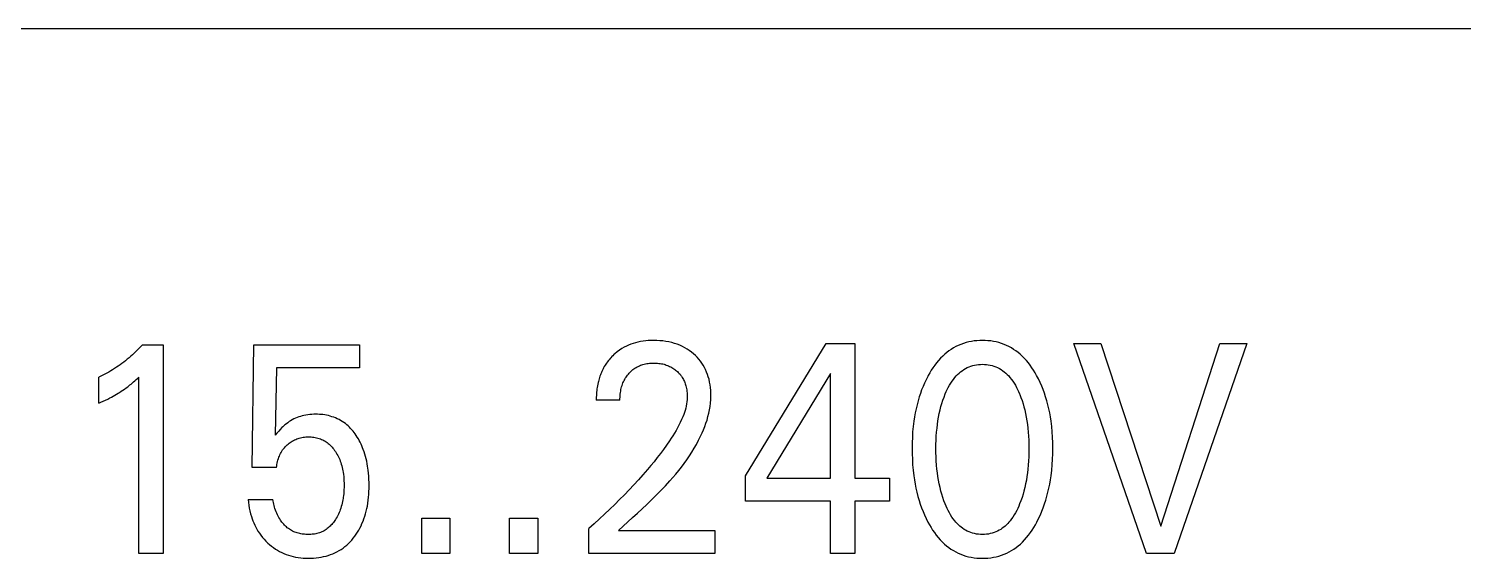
# Model space of a CAD drawing. Extents: x 0 to 420, y 0 to 297.
# Drawn here: x 154.97 to 170.01, y 237.12 to 242.67 of the extents above; entities that cross this region are included whole.
import ezdxf

# ---------------------------------------------------------------- set-up
doc = ezdxf.new("R2010")
doc.units = 0
doc.header["$LTSCALE"] = 23.1
doc.layers.add('10000_FRONT', color=7, linetype='CONTINUOUS')

msp = doc.modelspace()

# ---------------------------------------------------------------- linework, layer by layer
at = {"layer": '10000_FRONT', "color": 7, "linetype": 'CONTINUOUS'}
for p, q in [((207.298, 242.673), (137.798, 242.673)), ((156.076, 239.273), (156.058, 239.256)), ((156.094, 239.289), (156.076, 239.273)), ((156.111, 239.307), (156.094, 239.289)), ((156.128, 239.324), (156.111, 239.307)), ((156.145, 239.342), (156.128, 239.324)), ((156.162, 239.36), (156.145, 239.342)), ((156.162, 239.36), (156.379, 239.36)), ((156.379, 239.36), (156.379, 237.173)), ((157.312, 238.074), (157.328, 239.36)), ((157.328, 239.36), (158.437, 239.36)), ((158.437, 239.36), (158.437, 239.12)), ((161.115, 239.267), (161.103, 239.257)), ((161.138, 239.286), (161.115, 239.267)), ((161.162, 239.303), (161.138, 239.286)), ((161.187, 239.32), (161.162, 239.303)), ((161.212, 239.335), (161.187, 239.32)), ((161.235, 239.346), (161.212, 239.335)), ((161.258, 239.357), (161.235, 239.346)), ((161.282, 239.366), (161.258, 239.357)), ((161.306, 239.374), (161.282, 239.366)), ((161.33, 239.382), (161.306, 239.374)), ((161.355, 239.388), (161.33, 239.382)), ((161.382, 239.393), (161.355, 239.388)), ((161.409, 239.398), (161.382, 239.393)), ((161.437, 239.401), (161.409, 239.398)), ((161.464, 239.404), (161.437, 239.401)), ((161.492, 239.405), (161.464, 239.404)), ((161.52, 239.405), (161.492, 239.405)), ((161.552, 239.405), (161.52, 239.405)), ((161.585, 239.403), (161.552, 239.405)), ((161.617, 239.4), (161.585, 239.403)), ((161.649, 239.396), (161.617, 239.4)), ((161.681, 239.39), (161.649, 239.396)), ((161.71, 239.383), (161.681, 239.39)), ((161.738, 239.375), (161.71, 239.383)), ((161.766, 239.366), (161.738, 239.375)), ((161.794, 239.355), (161.766, 239.366)), ((161.821, 239.343), (161.794, 239.355)), ((161.846, 239.33), (161.821, 239.343)), ((161.87, 239.316), (161.846, 239.33)), ((161.894, 239.3), (161.87, 239.316)), ((161.917, 239.283), (161.894, 239.3)), ((161.939, 239.265), (161.917, 239.283)), ((161.958, 239.248), (161.939, 239.265)), ((162.483, 237.988), (163.327, 239.373)), ((163.327, 239.373), (163.629, 239.373)), ((163.629, 239.373), (163.629, 237.963)), ((164.594, 239.279), (164.572, 239.261)), ((164.616, 239.296), (164.594, 239.279)), ((164.64, 239.312), (164.616, 239.296)), ((164.664, 239.327), (164.64, 239.312)), ((164.689, 239.341), (164.664, 239.327)), ((164.714, 239.353), (164.689, 239.341)), ((164.74, 239.365), (164.714, 239.353)), ((164.767, 239.374), (164.74, 239.365)), ((164.795, 239.383), (164.767, 239.374)), ((164.823, 239.39), (164.795, 239.383)), ((164.851, 239.396), (164.823, 239.39)), ((164.88, 239.4), (164.851, 239.396)), ((164.909, 239.403), (164.88, 239.4)), ((164.938, 239.405), (164.909, 239.403)), ((164.967, 239.405), (164.938, 239.405)), ((164.996, 239.405), (164.967, 239.405)), ((165.025, 239.403), (164.996, 239.405)), ((165.054, 239.4), (165.025, 239.403)), ((165.082, 239.396), (165.054, 239.4)), ((165.111, 239.39), (165.082, 239.396)), ((165.139, 239.383), (165.111, 239.39)), ((165.167, 239.374), (165.139, 239.383)), ((165.194, 239.365), (165.167, 239.374)), ((165.22, 239.353), (165.194, 239.365)), ((165.245, 239.341), (165.22, 239.353)), ((165.27, 239.327), (165.245, 239.341)), ((165.294, 239.312), (165.27, 239.327)), ((165.318, 239.296), (165.294, 239.312)), ((165.34, 239.279), (165.318, 239.296)), ((165.362, 239.261), (165.34, 239.279)), ((166.685, 237.173), (165.926, 239.373)), ((165.926, 239.373), (166.209, 239.373)), ((166.209, 239.373), (166.836, 237.461)), ((166.836, 237.461), (167.455, 239.373)), ((167.738, 239.373), (166.978, 237.173)), ((167.455, 239.373), (167.738, 239.373)), ((155.889, 239.124), (155.869, 239.111)), ((155.908, 239.137), (155.889, 239.124)), ((155.928, 239.151), (155.908, 239.137)), ((155.947, 239.164), (155.928, 239.151)), ((155.966, 239.179), (155.947, 239.164)), ((155.985, 239.193), (155.966, 239.179)), ((156.003, 239.208), (155.985, 239.193)), ((156.022, 239.224), (156.003, 239.208)), ((156.04, 239.24), (156.022, 239.224)), ((156.058, 239.256), (156.04, 239.24)), ((157.568, 239.12), (157.554, 238.412)), ((158.437, 239.12), (157.568, 239.12)), ((160.996, 239.12), (160.99, 239.107)), ((161.003, 239.132), (160.996, 239.12)), ((161.011, 239.145), (161.003, 239.132)), ((161.019, 239.157), (161.011, 239.145)), ((161.027, 239.169), (161.019, 239.157)), ((161.035, 239.181), (161.027, 239.169)), ((161.044, 239.192), (161.035, 239.181)), ((161.053, 239.204), (161.044, 239.192)), ((161.063, 239.215), (161.053, 239.204)), ((161.072, 239.225), (161.063, 239.215)), ((161.082, 239.236), (161.072, 239.225)), ((161.093, 239.246), (161.082, 239.236)), ((161.103, 239.257), (161.093, 239.246)), ((161.314, 239.108), (161.324, 239.115)), ((161.324, 239.115), (161.336, 239.122)), ((161.336, 239.122), (161.347, 239.128)), ((161.347, 239.128), (161.359, 239.134)), ((161.359, 239.134), (161.371, 239.14)), ((161.371, 239.14), (161.383, 239.145)), ((161.383, 239.145), (161.396, 239.149)), ((161.396, 239.149), (161.408, 239.153)), ((161.408, 239.153), (161.421, 239.157)), ((161.421, 239.157), (161.435, 239.16)), ((161.435, 239.16), (161.449, 239.163)), ((161.449, 239.163), (161.463, 239.165)), ((161.463, 239.165), (161.477, 239.166)), ((161.477, 239.166), (161.491, 239.167)), ((161.491, 239.167), (161.506, 239.168)), ((161.506, 239.168), (161.52, 239.168)), ((161.52, 239.168), (161.534, 239.168)), ((161.534, 239.168), (161.548, 239.168)), ((161.548, 239.168), (161.562, 239.167)), ((161.562, 239.167), (161.575, 239.165)), ((161.575, 239.165), (161.589, 239.164)), ((161.589, 239.164), (161.603, 239.161)), ((161.603, 239.161), (161.616, 239.159)), ((161.616, 239.159), (161.629, 239.156)), ((161.629, 239.156), (161.641, 239.152)), ((161.641, 239.152), (161.653, 239.148)), ((161.653, 239.148), (161.665, 239.144)), ((161.665, 239.144), (161.677, 239.14)), ((161.677, 239.14), (161.688, 239.134)), ((161.688, 239.134), (161.7, 239.129)), ((161.7, 239.129), (161.71, 239.123)), ((161.71, 239.123), (161.721, 239.117)), ((161.721, 239.117), (161.731, 239.11)), ((161.977, 239.229), (161.958, 239.248)), ((161.994, 239.21), (161.977, 239.229)), ((162.011, 239.189), (161.994, 239.21)), ((162.026, 239.168), (162.011, 239.189)), ((162.04, 239.147), (162.026, 239.168)), ((162.053, 239.123), (162.04, 239.147)), ((162.065, 239.1), (162.053, 239.123)), ((164.448, 239.12), (164.431, 239.093)), ((164.467, 239.146), (164.448, 239.12)), ((164.486, 239.171), (164.467, 239.146)), ((164.507, 239.196), (164.486, 239.171)), ((164.528, 239.219), (164.507, 239.196)), ((164.551, 239.242), (164.528, 239.219)), ((164.572, 239.261), (164.551, 239.242)), ((164.771, 239.101), (164.789, 239.112)), ((164.789, 239.112), (164.808, 239.121)), ((164.808, 239.121), (164.826, 239.13)), ((164.826, 239.13), (164.845, 239.137)), ((164.845, 239.137), (164.865, 239.143)), ((164.865, 239.143), (164.885, 239.148)), ((164.885, 239.148), (164.905, 239.151)), ((164.905, 239.151), (164.926, 239.154)), ((164.926, 239.154), (164.946, 239.155)), ((164.946, 239.155), (164.967, 239.156)), ((164.967, 239.156), (164.987, 239.155)), ((164.987, 239.155), (165.008, 239.154)), ((165.008, 239.154), (165.028, 239.151)), ((165.028, 239.151), (165.048, 239.148)), ((165.048, 239.148), (165.068, 239.143)), ((165.068, 239.143), (165.088, 239.137)), ((165.088, 239.137), (165.107, 239.13)), ((165.107, 239.13), (165.126, 239.121)), ((165.126, 239.121), (165.144, 239.112)), ((165.144, 239.112), (165.162, 239.101)), ((165.383, 239.242), (165.362, 239.261)), ((165.406, 239.219), (165.383, 239.242)), ((165.427, 239.196), (165.406, 239.219)), ((165.448, 239.171), (165.427, 239.196)), ((165.467, 239.146), (165.448, 239.171)), ((165.485, 239.12), (165.467, 239.146)), ((165.503, 239.093), (165.485, 239.12)), ((155.725, 239.032), (155.703, 239.022)), ((155.703, 238.747), (155.703, 239.022)), ((155.746, 239.042), (155.725, 239.032)), ((155.767, 239.052), (155.746, 239.042)), ((155.788, 239.063), (155.767, 239.052)), ((155.808, 239.075), (155.788, 239.063)), ((155.829, 239.086), (155.808, 239.075)), ((155.849, 239.098), (155.829, 239.086)), ((155.869, 239.111), (155.849, 239.098)), ((156.056, 238.96), (156.069, 238.971)), ((156.069, 238.971), (156.081, 238.982)), ((156.081, 238.982), (156.095, 238.995)), ((156.095, 238.995), (156.109, 239.007)), ((156.109, 239.007), (156.122, 239.02)), ((156.122, 237.173), (156.122, 239.02)), ((160.938, 238.964), (160.935, 238.947)), ((160.941, 238.977), (160.938, 238.964)), ((160.945, 238.991), (160.941, 238.977)), ((160.949, 239.004), (160.945, 238.991)), ((160.953, 239.017), (160.949, 239.004)), ((160.957, 239.031), (160.953, 239.017)), ((160.962, 239.044), (160.957, 239.031)), ((160.967, 239.057), (160.962, 239.044)), ((160.972, 239.07), (160.967, 239.057)), ((160.978, 239.082), (160.972, 239.07)), ((160.983, 239.095), (160.978, 239.082)), ((160.99, 239.107), (160.983, 239.095)), ((161.199, 238.96), (161.204, 238.973)), ((161.204, 238.973), (161.21, 238.986)), ((161.21, 238.986), (161.217, 238.998)), ((161.217, 238.998), (161.223, 239.01)), ((161.223, 239.01), (161.231, 239.021)), ((161.231, 239.021), (161.238, 239.032)), ((161.238, 239.032), (161.247, 239.043)), ((161.247, 239.043), (161.255, 239.054)), ((161.255, 239.054), (161.264, 239.064)), ((161.264, 239.064), (161.273, 239.073)), ((161.273, 239.073), (161.283, 239.083)), ((161.283, 239.083), (161.293, 239.091)), ((161.293, 239.091), (161.303, 239.1)), ((161.303, 239.1), (161.314, 239.108)), ((161.731, 239.11), (161.741, 239.103)), ((161.741, 239.103), (161.751, 239.096)), ((161.751, 239.096), (161.76, 239.088)), ((161.76, 239.088), (161.769, 239.08)), ((161.769, 239.08), (161.779, 239.07)), ((161.779, 239.07), (161.788, 239.061)), ((161.788, 239.061), (161.797, 239.051)), ((161.797, 239.051), (161.805, 239.04)), ((161.805, 239.04), (161.813, 239.03)), ((161.813, 239.03), (161.82, 239.019)), ((161.82, 239.019), (161.827, 239.007)), ((161.827, 239.007), (161.832, 238.997)), ((161.832, 238.997), (161.838, 238.986)), ((161.838, 238.986), (161.843, 238.975)), ((161.843, 238.975), (161.847, 238.964)), ((161.847, 238.964), (161.851, 238.952)), ((162.076, 239.075), (162.065, 239.1)), ((162.085, 239.05), (162.076, 239.075)), ((162.093, 239.025), (162.085, 239.05)), ((162.101, 238.999), (162.093, 239.025)), ((162.107, 238.97), (162.101, 238.999)), ((162.113, 238.941), (162.107, 238.97)), ((163.373, 239.059), (162.707, 237.963)), ((163.373, 237.963), (163.373, 239.059)), ((164.376, 238.994), (164.359, 238.959)), ((164.393, 239.028), (164.376, 238.994)), ((164.398, 239.037), (164.393, 239.028)), ((164.414, 239.065), (164.398, 239.037)), ((164.431, 239.093), (164.414, 239.065)), ((164.634, 238.957), (164.648, 238.978)), ((164.648, 238.978), (164.662, 238.998)), ((164.662, 238.998), (164.678, 239.018)), ((164.678, 239.018), (164.692, 239.034)), ((164.692, 239.034), (164.706, 239.049)), ((164.706, 239.049), (164.722, 239.063)), ((164.722, 239.063), (164.738, 239.077)), ((164.738, 239.077), (164.754, 239.089)), ((164.754, 239.089), (164.771, 239.101)), ((165.162, 239.101), (165.179, 239.089)), ((165.179, 239.089), (165.196, 239.077)), ((165.196, 239.077), (165.212, 239.063)), ((165.212, 239.063), (165.227, 239.049)), ((165.227, 239.049), (165.242, 239.034)), ((165.242, 239.034), (165.255, 239.018)), ((165.255, 239.018), (165.271, 238.998)), ((165.271, 238.998), (165.286, 238.978)), ((165.286, 238.978), (165.3, 238.957)), ((165.519, 239.065), (165.503, 239.093)), ((165.535, 239.037), (165.519, 239.065)), ((165.554, 239.002), (165.535, 239.037)), ((165.571, 238.965), (165.554, 239.002)), ((165.588, 238.928), (165.571, 238.965)), ((155.821, 238.804), (155.838, 238.813)), ((155.838, 238.813), (155.855, 238.822)), ((155.855, 238.822), (155.872, 238.832)), ((155.872, 238.832), (155.889, 238.842)), ((155.889, 238.842), (155.906, 238.852)), ((155.906, 238.852), (155.922, 238.862)), ((155.922, 238.862), (155.94, 238.873)), ((155.94, 238.873), (155.957, 238.884)), ((155.957, 238.884), (155.974, 238.896)), ((155.974, 238.896), (155.991, 238.908)), ((155.991, 238.908), (156.007, 238.921)), ((156.007, 238.921), (156.019, 238.93)), ((156.019, 238.93), (156.031, 238.939)), ((156.031, 238.939), (156.043, 238.949)), ((156.043, 238.949), (156.056, 238.96)), ((160.92, 238.829), (160.919, 238.812)), ((160.919, 238.812), (160.919, 238.795)), ((160.921, 238.846), (160.92, 238.829)), ((160.922, 238.863), (160.921, 238.846)), ((160.924, 238.88), (160.922, 238.863)), ((160.926, 238.897), (160.924, 238.88)), ((160.929, 238.913), (160.926, 238.897)), ((160.931, 238.93), (160.929, 238.913)), ((160.935, 238.947), (160.931, 238.93)), ((161.167, 238.795), (161.168, 238.811)), ((161.168, 238.811), (161.169, 238.827)), ((161.169, 238.827), (161.17, 238.843)), ((161.17, 238.843), (161.172, 238.859)), ((161.172, 238.859), (161.175, 238.875)), ((161.175, 238.875), (161.178, 238.891)), ((161.178, 238.891), (161.181, 238.905)), ((161.181, 238.905), (161.185, 238.919)), ((161.185, 238.919), (161.189, 238.933)), ((161.189, 238.933), (161.193, 238.946)), ((161.193, 238.946), (161.199, 238.96)), ((161.851, 238.952), (161.855, 238.941)), ((161.855, 238.941), (161.858, 238.929)), ((161.858, 238.929), (161.861, 238.917)), ((161.861, 238.917), (161.864, 238.902)), ((161.864, 238.902), (161.867, 238.887)), ((161.867, 238.887), (161.869, 238.872)), ((161.869, 238.872), (161.871, 238.856)), ((161.871, 238.856), (161.872, 238.841)), ((161.872, 238.841), (161.873, 238.825)), ((161.873, 238.825), (161.873, 238.81)), ((162.116, 238.911), (162.113, 238.941)), ((162.119, 238.882), (162.116, 238.911)), ((162.121, 238.852), (162.119, 238.882)), ((162.119, 238.786), (162.121, 238.822)), ((162.121, 238.822), (162.121, 238.852)), ((164.304, 238.814), (164.292, 238.773)), ((164.316, 238.851), (164.304, 238.814)), ((164.329, 238.887), (164.316, 238.851)), ((164.344, 238.923), (164.329, 238.887)), ((164.359, 238.959), (164.344, 238.923)), ((164.553, 238.779), (164.564, 238.813)), ((164.564, 238.813), (164.577, 238.846)), ((164.577, 238.846), (164.587, 238.869)), ((164.587, 238.869), (164.598, 238.891)), ((164.598, 238.891), (164.609, 238.914)), ((164.609, 238.914), (164.621, 238.936)), ((164.621, 238.936), (164.634, 238.957)), ((165.3, 238.957), (165.312, 238.936)), ((165.312, 238.936), (165.324, 238.914)), ((165.324, 238.914), (165.336, 238.891)), ((165.336, 238.891), (165.346, 238.869)), ((165.346, 238.869), (165.356, 238.846)), ((165.356, 238.846), (165.359, 238.838)), ((165.359, 238.838), (165.371, 238.807)), ((165.603, 238.891), (165.588, 238.928)), ((165.617, 238.853), (165.603, 238.891)), ((165.629, 238.814), (165.617, 238.853)), ((165.642, 238.773), (165.629, 238.814)), ((155.703, 238.747), (155.727, 238.758)), ((155.727, 238.758), (155.751, 238.769)), ((155.751, 238.769), (155.774, 238.781)), ((155.774, 238.781), (155.798, 238.792)), ((155.798, 238.792), (155.821, 238.804)), ((160.919, 238.795), (160.919, 238.779)), ((161.167, 238.779), (160.919, 238.779)), ((161.167, 238.779), (161.167, 238.795)), ((161.849, 238.672), (161.842, 238.65)), ((161.856, 238.695), (161.849, 238.672)), ((161.861, 238.717), (161.856, 238.695)), ((161.866, 238.74), (161.861, 238.717)), ((161.869, 238.763), (161.866, 238.74)), ((161.871, 238.787), (161.869, 238.763)), ((161.873, 238.81), (161.871, 238.787)), ((162.098, 238.643), (162.106, 238.678)), ((162.106, 238.678), (162.112, 238.714)), ((162.112, 238.714), (162.117, 238.75)), ((162.117, 238.75), (162.119, 238.786)), ((164.271, 238.689), (164.262, 238.646)), ((164.281, 238.731), (164.271, 238.689)), ((164.292, 238.773), (164.281, 238.731)), ((164.515, 238.64), (164.523, 238.677)), ((164.523, 238.677), (164.532, 238.712)), ((164.532, 238.712), (164.542, 238.746)), ((164.542, 238.746), (164.553, 238.779)), ((165.371, 238.807), (165.382, 238.775)), ((165.382, 238.775), (165.393, 238.743)), ((165.393, 238.743), (165.402, 238.71)), ((165.402, 238.71), (165.41, 238.677)), ((165.41, 238.677), (165.419, 238.64)), ((165.653, 238.731), (165.642, 238.773)), ((165.663, 238.689), (165.653, 238.731)), ((165.672, 238.646), (165.663, 238.689)), ((157.645, 238.512), (157.634, 238.502)), ((157.655, 238.521), (157.645, 238.512)), ((157.67, 238.533), (157.655, 238.521)), ((157.684, 238.544), (157.67, 238.533)), ((157.7, 238.555), (157.684, 238.544)), ((157.715, 238.565), (157.7, 238.555)), ((157.731, 238.574), (157.715, 238.565)), ((157.748, 238.583), (157.731, 238.574)), ((157.765, 238.591), (157.748, 238.583)), ((157.783, 238.598), (157.765, 238.591)), ((157.8, 238.605), (157.783, 238.598)), ((157.819, 238.61), (157.8, 238.605)), ((157.837, 238.615), (157.819, 238.61)), ((157.855, 238.62), (157.837, 238.615)), ((157.876, 238.624), (157.855, 238.62)), ((157.896, 238.627), (157.876, 238.624)), ((157.916, 238.629), (157.896, 238.627)), ((157.937, 238.631), (157.916, 238.629)), ((157.957, 238.632), (157.937, 238.631)), ((157.978, 238.632), (157.957, 238.632)), ((157.997, 238.632), (157.978, 238.632)), ((158.016, 238.631), (157.997, 238.632)), ((158.035, 238.63), (158.016, 238.631)), ((158.054, 238.628), (158.035, 238.63)), ((158.073, 238.625), (158.054, 238.628)), ((158.092, 238.622), (158.073, 238.625)), ((158.111, 238.618), (158.092, 238.622)), ((158.129, 238.613), (158.111, 238.618)), ((158.148, 238.607), (158.129, 238.613)), ((158.167, 238.601), (158.148, 238.607)), ((158.185, 238.594), (158.167, 238.601)), ((158.204, 238.586), (158.185, 238.594)), ((158.222, 238.577), (158.204, 238.586)), ((158.239, 238.567), (158.222, 238.577)), ((158.256, 238.557), (158.239, 238.567)), ((158.273, 238.546), (158.256, 238.557)), ((158.289, 238.534), (158.273, 238.546)), ((158.304, 238.522), (158.289, 238.534)), ((158.318, 238.51), (158.304, 238.522)), ((158.331, 238.497), (158.318, 238.51)), ((161.786, 238.518), (161.771, 238.49)), ((161.8, 238.547), (161.786, 238.518)), ((161.814, 238.576), (161.8, 238.547)), ((161.826, 238.606), (161.814, 238.576)), ((161.835, 238.628), (161.826, 238.606)), ((161.842, 238.65), (161.835, 238.628)), ((162.056, 238.503), (162.068, 238.538)), ((162.068, 238.538), (162.08, 238.572)), ((162.08, 238.572), (162.09, 238.608)), ((162.09, 238.608), (162.098, 238.643)), ((164.248, 238.561), (164.241, 238.504)), ((164.254, 238.604), (164.248, 238.561)), ((164.262, 238.646), (164.254, 238.604)), ((164.491, 238.487), (164.495, 238.525)), ((164.495, 238.525), (164.501, 238.564)), ((164.501, 238.564), (164.507, 238.602)), ((164.507, 238.602), (164.515, 238.64)), ((165.419, 238.64), (165.426, 238.602)), ((165.426, 238.602), (165.433, 238.564)), ((165.433, 238.564), (165.438, 238.525)), ((165.438, 238.525), (165.443, 238.487)), ((165.679, 238.604), (165.672, 238.646)), ((165.686, 238.561), (165.679, 238.604)), ((165.693, 238.504), (165.686, 238.561)), ((157.572, 238.434), (157.554, 238.412)), ((157.59, 238.456), (157.572, 238.434)), ((157.607, 238.474), (157.59, 238.456)), ((157.624, 238.492), (157.607, 238.474)), ((157.634, 238.502), (157.624, 238.492)), ((157.744, 238.358), (157.755, 238.364)), ((157.755, 238.364), (157.768, 238.369)), ((157.768, 238.369), (157.78, 238.374)), ((157.78, 238.374), (157.793, 238.379)), ((157.793, 238.379), (157.805, 238.382)), ((157.805, 238.382), (157.818, 238.386)), ((157.818, 238.386), (157.832, 238.389)), ((157.832, 238.389), (157.846, 238.391)), ((157.846, 238.391), (157.86, 238.393)), ((157.86, 238.393), (157.874, 238.394)), ((157.874, 238.394), (157.888, 238.395)), ((157.888, 238.395), (157.902, 238.395)), ((157.902, 238.395), (157.916, 238.395)), ((157.916, 238.395), (157.931, 238.394)), ((157.931, 238.394), (157.945, 238.393)), ((157.945, 238.393), (157.959, 238.391)), ((157.959, 238.391), (157.973, 238.389)), ((157.973, 238.389), (157.987, 238.386)), ((157.987, 238.386), (158.001, 238.382)), ((158.001, 238.382), (158.015, 238.378)), ((158.015, 238.378), (158.028, 238.374)), ((158.028, 238.374), (158.04, 238.369)), ((158.04, 238.369), (158.052, 238.363)), ((158.052, 238.363), (158.064, 238.357)), ((158.344, 238.484), (158.331, 238.497)), ((158.357, 238.47), (158.344, 238.484)), ((158.369, 238.456), (158.357, 238.47)), ((158.381, 238.441), (158.369, 238.456)), ((158.392, 238.426), (158.381, 238.441)), ((158.403, 238.411), (158.392, 238.426)), ((158.414, 238.393), (158.403, 238.411)), ((158.425, 238.375), (158.414, 238.393)), ((158.435, 238.357), (158.425, 238.375)), ((161.705, 238.38), (161.687, 238.353)), ((161.722, 238.407), (161.705, 238.38)), ((161.739, 238.434), (161.722, 238.407)), ((161.755, 238.462), (161.739, 238.434)), ((161.771, 238.49), (161.755, 238.462)), ((161.97, 238.317), (161.992, 238.359)), ((161.992, 238.359), (162.013, 238.402)), ((162.013, 238.402), (162.028, 238.436)), ((162.028, 238.436), (162.043, 238.469)), ((162.043, 238.469), (162.056, 238.503)), ((164.232, 238.391), (164.23, 238.334)), ((164.235, 238.447), (164.232, 238.391)), ((164.241, 238.504), (164.235, 238.447)), ((164.481, 238.359), (164.483, 238.402)), ((164.483, 238.402), (164.487, 238.444)), ((164.487, 238.444), (164.491, 238.487)), ((165.443, 238.487), (165.447, 238.444)), ((165.447, 238.444), (165.45, 238.402)), ((165.45, 238.402), (165.452, 238.359)), ((165.698, 238.447), (165.693, 238.504)), ((165.702, 238.391), (165.698, 238.447)), ((165.704, 238.334), (165.702, 238.391)), ((157.602, 238.207), (157.609, 238.221)), ((157.609, 238.221), (157.616, 238.233)), ((157.616, 238.233), (157.623, 238.246)), ((157.623, 238.246), (157.631, 238.258)), ((157.631, 238.258), (157.64, 238.269)), ((157.64, 238.269), (157.649, 238.28)), ((157.649, 238.28), (157.658, 238.291)), ((157.658, 238.291), (157.668, 238.301)), ((157.668, 238.301), (157.678, 238.311)), ((157.678, 238.311), (157.688, 238.32)), ((157.688, 238.32), (157.699, 238.328)), ((157.699, 238.328), (157.71, 238.336)), ((157.71, 238.336), (157.721, 238.344)), ((157.721, 238.344), (157.732, 238.351)), ((157.732, 238.351), (157.744, 238.358)), ((158.064, 238.357), (158.076, 238.35)), ((158.076, 238.35), (158.087, 238.343)), ((158.087, 238.343), (158.098, 238.335)), ((158.098, 238.335), (158.109, 238.327)), ((158.109, 238.327), (158.12, 238.318)), ((158.12, 238.318), (158.13, 238.308)), ((158.13, 238.308), (158.14, 238.298)), ((158.14, 238.298), (158.15, 238.288)), ((158.15, 238.288), (158.159, 238.277)), ((158.159, 238.277), (158.168, 238.266)), ((158.168, 238.266), (158.176, 238.254)), ((158.176, 238.254), (158.184, 238.242)), ((158.184, 238.242), (158.193, 238.229)), ((158.193, 238.229), (158.201, 238.215)), ((158.201, 238.215), (158.209, 238.201)), ((158.444, 238.339), (158.435, 238.357)), ((158.453, 238.32), (158.444, 238.339)), ((158.462, 238.301), (158.453, 238.32)), ((158.47, 238.282), (158.462, 238.301)), ((158.477, 238.263), (158.47, 238.282)), ((158.486, 238.238), (158.477, 238.263)), ((158.494, 238.214), (158.486, 238.238)), ((158.501, 238.189), (158.494, 238.214)), ((161.592, 238.221), (161.558, 238.178)), ((161.624, 238.264), (161.592, 238.221)), ((161.656, 238.308), (161.624, 238.264)), ((161.687, 238.353), (161.656, 238.308)), ((161.896, 238.195), (161.922, 238.235)), ((161.922, 238.235), (161.946, 238.276)), ((161.946, 238.276), (161.97, 238.317)), ((164.23, 238.334), (164.229, 238.277)), ((164.229, 238.277), (164.229, 238.219)), ((164.229, 238.219), (164.232, 238.161)), ((164.48, 238.316), (164.481, 238.359)), ((164.48, 238.273), (164.48, 238.316)), ((164.48, 238.23), (164.48, 238.273)), ((164.481, 238.187), (164.48, 238.23)), ((165.452, 238.359), (165.453, 238.316)), ((165.453, 238.23), (165.452, 238.187)), ((165.453, 238.316), (165.454, 238.273)), ((165.454, 238.273), (165.453, 238.23)), ((165.702, 238.161), (165.704, 238.219)), ((165.705, 238.277), (165.704, 238.334)), ((165.704, 238.219), (165.705, 238.277)), ((157.568, 238.074), (157.312, 238.074)), ((157.568, 238.074), (157.57, 238.089)), ((157.57, 238.089), (157.572, 238.105)), ((157.572, 238.105), (157.575, 238.121)), ((157.575, 238.121), (157.578, 238.136)), ((157.578, 238.136), (157.582, 238.152)), ((157.582, 238.152), (157.587, 238.167)), ((157.587, 238.167), (157.591, 238.181)), ((157.591, 238.181), (157.597, 238.194)), ((157.597, 238.194), (157.602, 238.207)), ((158.209, 238.201), (158.216, 238.186)), ((158.216, 238.186), (158.223, 238.172)), ((158.223, 238.172), (158.229, 238.157)), ((158.229, 238.157), (158.235, 238.142)), ((158.235, 238.142), (158.241, 238.126)), ((158.241, 238.126), (158.246, 238.109)), ((158.246, 238.109), (158.251, 238.092)), ((158.251, 238.092), (158.255, 238.075)), ((158.255, 238.075), (158.259, 238.058)), ((158.259, 238.058), (158.262, 238.041)), ((158.507, 238.164), (158.501, 238.189)), ((158.513, 238.139), (158.507, 238.164)), ((158.518, 238.113), (158.513, 238.139)), ((158.522, 238.088), (158.518, 238.113)), ((158.525, 238.068), (158.522, 238.088)), ((158.528, 238.047), (158.525, 238.068)), ((161.49, 238.094), (161.455, 238.052)), ((161.524, 238.135), (161.49, 238.094)), ((161.558, 238.178), (161.524, 238.135)), ((161.783, 238.042), (161.813, 238.079)), ((161.813, 238.079), (161.841, 238.117)), ((161.841, 238.117), (161.869, 238.156)), ((161.869, 238.156), (161.896, 238.195)), ((164.232, 238.161), (164.235, 238.103)), ((164.235, 238.103), (164.24, 238.045)), ((164.483, 238.143), (164.481, 238.187)), ((164.486, 238.1), (164.483, 238.143)), ((164.49, 238.057), (164.486, 238.1)), ((165.447, 238.1), (165.443, 238.057)), ((165.45, 238.143), (165.447, 238.1)), ((165.452, 238.187), (165.45, 238.143)), ((165.693, 238.046), (165.698, 238.103)), ((165.698, 238.103), (165.702, 238.161)), ((158.262, 238.041), (158.265, 238.024)), ((158.265, 238.024), (158.268, 238.002)), ((158.268, 238.002), (158.271, 237.979)), ((158.271, 237.979), (158.273, 237.956)), ((158.273, 237.956), (158.274, 237.934)), ((158.274, 237.934), (158.275, 237.911)), ((158.275, 237.911), (158.275, 237.888)), ((158.531, 238.015), (158.528, 238.047)), ((158.534, 237.983), (158.531, 238.015)), ((158.536, 237.95), (158.534, 237.983)), ((158.537, 237.918), (158.536, 237.95)), ((158.537, 237.885), (158.537, 237.918)), ((161.361, 237.946), (161.313, 237.893)), ((161.408, 237.998), (161.361, 237.946)), ((161.455, 238.052), (161.408, 237.998)), ((161.644, 237.882), (161.69, 237.933)), ((161.69, 237.933), (161.722, 237.968)), ((161.722, 237.968), (161.753, 238.005)), ((161.753, 238.005), (161.783, 238.042)), ((162.483, 237.723), (162.483, 237.988)), ((162.707, 237.963), (163.373, 237.963)), ((163.629, 237.963), (163.991, 237.963)), ((163.991, 237.963), (163.991, 237.723)), ((164.24, 238.045), (164.247, 237.988)), ((164.247, 237.988), (164.254, 237.944)), ((164.254, 237.944), (164.261, 237.901)), ((164.495, 238.018), (164.49, 238.057)), ((164.5, 237.979), (164.495, 238.018)), ((164.507, 237.94), (164.5, 237.979)), ((164.514, 237.902), (164.507, 237.94)), ((165.427, 237.94), (165.419, 237.902)), ((165.433, 237.979), (165.427, 237.94)), ((165.438, 238.018), (165.433, 237.979)), ((165.443, 238.057), (165.438, 238.018)), ((165.672, 237.901), (165.68, 237.945)), ((165.68, 237.945), (165.686, 237.988)), ((165.686, 237.988), (165.693, 238.046)), ((158.267, 237.765), (158.265, 237.751)), ((158.269, 237.779), (158.267, 237.765)), ((158.271, 237.801), (158.269, 237.779)), ((158.273, 237.822), (158.271, 237.801)), ((158.274, 237.844), (158.273, 237.822)), ((158.275, 237.866), (158.274, 237.844)), ((158.275, 237.888), (158.275, 237.866)), ((158.528, 237.731), (158.531, 237.762)), ((158.531, 237.762), (158.534, 237.793)), ((158.534, 237.793), (158.536, 237.823)), ((158.536, 237.823), (158.537, 237.854)), ((158.537, 237.854), (158.537, 237.885)), ((161.214, 237.789), (161.164, 237.738)), ((161.265, 237.842), (161.214, 237.789)), ((161.313, 237.893), (161.265, 237.842)), ((161.499, 237.736), (161.548, 237.784)), ((161.548, 237.784), (161.597, 237.832)), ((161.597, 237.832), (161.644, 237.882)), ((164.261, 237.901), (164.27, 237.858)), ((164.27, 237.858), (164.28, 237.815)), ((164.28, 237.815), (164.291, 237.772)), ((164.291, 237.772), (164.303, 237.73)), ((164.523, 237.863), (164.514, 237.902)), ((164.531, 237.828), (164.523, 237.863)), ((164.541, 237.794), (164.531, 237.828)), ((164.551, 237.759), (164.541, 237.794)), ((164.563, 237.725), (164.551, 237.759)), ((165.382, 237.759), (165.37, 237.725)), ((165.393, 237.794), (165.382, 237.759)), ((165.402, 237.828), (165.393, 237.794)), ((165.411, 237.863), (165.402, 237.828)), ((165.419, 237.902), (165.411, 237.863)), ((165.63, 237.731), (165.643, 237.773)), ((165.643, 237.773), (165.654, 237.815)), ((165.654, 237.815), (165.663, 237.858)), ((165.663, 237.858), (165.672, 237.901)), ((157.269, 237.739), (157.272, 237.709)), ((157.269, 237.739), (157.53, 237.739)), ((157.272, 237.709), (157.276, 237.679)), ((157.276, 237.679), (157.281, 237.649)), ((157.281, 237.649), (157.288, 237.619)), ((157.288, 237.619), (157.295, 237.589)), ((157.532, 237.723), (157.53, 237.739)), ((157.535, 237.707), (157.532, 237.723)), ((157.538, 237.691), (157.535, 237.707)), ((157.542, 237.675), (157.538, 237.691)), ((157.546, 237.659), (157.542, 237.675)), ((157.551, 237.643), (157.546, 237.659)), ((157.556, 237.627), (157.551, 237.643)), ((157.562, 237.611), (157.556, 237.627)), ((157.569, 237.596), (157.562, 237.611)), ((158.23, 237.617), (158.223, 237.602)), ((158.235, 237.632), (158.23, 237.617)), ((158.241, 237.649), (158.235, 237.632)), ((158.246, 237.665), (158.241, 237.649)), ((158.251, 237.682), (158.246, 237.665)), ((158.255, 237.7), (158.251, 237.682)), ((158.259, 237.717), (158.255, 237.7)), ((158.262, 237.734), (158.259, 237.717)), ((158.265, 237.751), (158.262, 237.734)), ((158.5, 237.59), (158.507, 237.616)), ((158.507, 237.616), (158.513, 237.643)), ((158.513, 237.643), (158.519, 237.67)), ((158.519, 237.67), (158.524, 237.701)), ((158.524, 237.701), (158.528, 237.731)), ((161.06, 237.636), (161.006, 237.585)), ((161.112, 237.687), (161.06, 237.636)), ((161.164, 237.738), (161.112, 237.687)), ((161.35, 237.595), (161.4, 237.641)), ((161.4, 237.641), (161.45, 237.688)), ((161.45, 237.688), (161.499, 237.736)), ((163.373, 237.723), (162.483, 237.723)), ((163.373, 237.173), (163.373, 237.723)), ((163.629, 237.723), (163.629, 237.173)), ((163.991, 237.723), (163.629, 237.723)), ((164.303, 237.73), (164.315, 237.691)), ((164.315, 237.691), (164.329, 237.652)), ((164.329, 237.652), (164.344, 237.614)), ((164.344, 237.614), (164.36, 237.577)), ((164.576, 237.692), (164.563, 237.725)), ((164.586, 237.668), (164.576, 237.692)), ((164.596, 237.645), (164.586, 237.668)), ((164.608, 237.622), (164.596, 237.645)), ((164.62, 237.599), (164.608, 237.622)), ((165.326, 237.622), (165.314, 237.599)), ((165.337, 237.645), (165.326, 237.622)), ((165.348, 237.668), (165.337, 237.645)), ((165.357, 237.692), (165.348, 237.668)), ((165.37, 237.725), (165.357, 237.692)), ((165.574, 237.577), (165.59, 237.615)), ((165.59, 237.615), (165.604, 237.653)), ((165.604, 237.653), (165.618, 237.692)), ((165.618, 237.692), (165.63, 237.731)), ((157.295, 237.589), (157.304, 237.56)), ((157.304, 237.56), (157.311, 237.537)), ((157.311, 237.537), (157.319, 237.515)), ((157.319, 237.515), (157.328, 237.493)), ((157.328, 237.493), (157.338, 237.471)), ((157.338, 237.471), (157.349, 237.45)), ((157.576, 237.58), (157.569, 237.596)), ((157.584, 237.565), (157.576, 237.58)), ((157.592, 237.55), (157.584, 237.565)), ((157.601, 237.535), (157.592, 237.55)), ((157.608, 237.524), (157.601, 237.535)), ((157.616, 237.512), (157.608, 237.524)), ((157.624, 237.501), (157.616, 237.512)), ((157.633, 237.491), (157.624, 237.501)), ((157.642, 237.48), (157.633, 237.491)), ((157.651, 237.47), (157.642, 237.48)), ((157.66, 237.461), (157.651, 237.47)), ((157.67, 237.452), (157.66, 237.461)), ((158.129, 237.459), (158.12, 237.451)), ((158.138, 237.469), (158.129, 237.459)), ((158.147, 237.478), (158.138, 237.469)), ((158.155, 237.488), (158.147, 237.478)), ((158.163, 237.498), (158.155, 237.488)), ((158.171, 237.508), (158.163, 237.498)), ((158.179, 237.519), (158.171, 237.508)), ((158.186, 237.53), (158.179, 237.519)), ((158.194, 237.544), (158.186, 237.53)), ((158.202, 237.558), (158.194, 237.544)), ((158.21, 237.572), (158.202, 237.558)), ((158.217, 237.587), (158.21, 237.572)), ((158.223, 237.602), (158.217, 237.587)), ((158.441, 237.44), (158.453, 237.463)), ((158.453, 237.463), (158.463, 237.486)), ((158.463, 237.486), (158.474, 237.511)), ((158.474, 237.511), (158.484, 237.537)), ((158.484, 237.537), (158.492, 237.563)), ((158.492, 237.563), (158.5, 237.59)), ((159.089, 237.173), (159.089, 237.544)), ((159.089, 237.544), (159.385, 237.544)), ((159.385, 237.544), (159.385, 237.173)), ((160.011, 237.173), (160.011, 237.544)), ((160.011, 237.544), (160.307, 237.544)), ((160.307, 237.544), (160.307, 237.173)), ((160.896, 237.485), (160.84, 237.436)), ((160.951, 237.535), (160.896, 237.485)), ((161.006, 237.585), (160.951, 237.535)), ((161.152, 237.413), (161.201, 237.458)), ((161.201, 237.458), (161.3, 237.549)), ((161.3, 237.549), (161.35, 237.595)), ((164.36, 237.577), (164.377, 237.54)), ((164.377, 237.54), (164.396, 237.503)), ((164.396, 237.503), (164.411, 237.474)), ((164.411, 237.474), (164.428, 237.446)), ((164.632, 237.577), (164.62, 237.599)), ((164.646, 237.555), (164.632, 237.577)), ((164.661, 237.535), (164.646, 237.555)), ((164.677, 237.514), (164.661, 237.535)), ((164.689, 237.5), (164.677, 237.514)), ((164.702, 237.486), (164.689, 237.5)), ((164.715, 237.473), (164.702, 237.486)), ((164.729, 237.46), (164.715, 237.473)), ((164.744, 237.448), (164.729, 237.46)), ((165.204, 237.46), (165.19, 237.448)), ((165.218, 237.473), (165.204, 237.46)), ((165.232, 237.486), (165.218, 237.473)), ((165.244, 237.5), (165.232, 237.486)), ((165.257, 237.514), (165.244, 237.5)), ((165.272, 237.535), (165.257, 237.514)), ((165.287, 237.555), (165.272, 237.535)), ((165.301, 237.577), (165.287, 237.555)), ((165.314, 237.599), (165.301, 237.577)), ((165.506, 237.446), (165.522, 237.474)), ((165.522, 237.474), (165.538, 237.503)), ((165.538, 237.503), (165.556, 237.54)), ((165.556, 237.54), (165.574, 237.577)), ((157.349, 237.45), (157.36, 237.429)), ((157.36, 237.429), (157.372, 237.408)), ((157.372, 237.408), (157.387, 237.386)), ((157.387, 237.386), (157.403, 237.364)), ((157.403, 237.364), (157.419, 237.342)), ((157.419, 237.342), (157.437, 237.322)), ((157.437, 237.322), (157.456, 237.302)), ((157.68, 237.443), (157.67, 237.452)), ((157.691, 237.435), (157.68, 237.443)), ((157.702, 237.427), (157.691, 237.435)), ((157.713, 237.42), (157.702, 237.427)), ((157.725, 237.413), (157.713, 237.42)), ((157.736, 237.407), (157.725, 237.413)), ((157.748, 237.401), (157.736, 237.407)), ((157.76, 237.397), (157.748, 237.401)), ((157.772, 237.392), (157.76, 237.397)), ((157.785, 237.388), (157.772, 237.392)), ((157.797, 237.385), (157.785, 237.388)), ((157.81, 237.382), (157.797, 237.385)), ((157.823, 237.379), (157.81, 237.382)), ((157.836, 237.377), (157.823, 237.379)), ((157.849, 237.375), (157.836, 237.377)), ((157.862, 237.374), (157.849, 237.375)), ((157.876, 237.373), (157.862, 237.374)), ((157.889, 237.372), (157.876, 237.373)), ((157.902, 237.372), (157.889, 237.372)), ((157.915, 237.372), (157.902, 237.372)), ((157.928, 237.373), (157.915, 237.372)), ((157.941, 237.374), (157.928, 237.373)), ((157.953, 237.376), (157.941, 237.374)), ((157.966, 237.377), (157.953, 237.376)), ((157.979, 237.38), (157.966, 237.377)), ((157.991, 237.383), (157.979, 237.38)), ((158.003, 237.386), (157.991, 237.383)), ((158.016, 237.39), (158.003, 237.386)), ((158.028, 237.394), (158.016, 237.39)), ((158.041, 237.4), (158.028, 237.394)), ((158.053, 237.405), (158.041, 237.4)), ((158.065, 237.412), (158.053, 237.405)), ((158.077, 237.419), (158.065, 237.412)), ((158.088, 237.426), (158.077, 237.419)), ((158.099, 237.434), (158.088, 237.426)), ((158.11, 237.442), (158.099, 237.434)), ((158.12, 237.451), (158.11, 237.442)), ((158.339, 237.296), (158.355, 237.314)), ((158.355, 237.314), (158.371, 237.333)), ((158.371, 237.333), (158.387, 237.353)), ((158.387, 237.353), (158.402, 237.374)), ((158.402, 237.374), (158.416, 237.396)), ((158.416, 237.396), (158.429, 237.418)), ((158.429, 237.418), (158.441, 237.44)), ((160.84, 237.173), (160.84, 237.436)), ((161.152, 237.413), (162.16, 237.413)), ((162.16, 237.413), (162.16, 237.173)), ((164.428, 237.446), (164.445, 237.419)), ((164.445, 237.419), (164.464, 237.392)), ((164.464, 237.392), (164.483, 237.365)), ((164.483, 237.365), (164.504, 237.34)), ((164.504, 237.34), (164.525, 237.315)), ((164.525, 237.315), (164.548, 237.292)), ((164.759, 237.437), (164.744, 237.448)), ((164.774, 237.426), (164.759, 237.437)), ((164.79, 237.416), (164.774, 237.426)), ((164.807, 237.408), (164.79, 237.416)), ((164.826, 237.399), (164.807, 237.408)), ((164.845, 237.392), (164.826, 237.399)), ((164.864, 237.386), (164.845, 237.392)), ((164.884, 237.381), (164.864, 237.386)), ((164.905, 237.377), (164.884, 237.381)), ((164.925, 237.374), (164.905, 237.377)), ((164.946, 237.373), (164.925, 237.374)), ((164.967, 237.372), (164.946, 237.373)), ((164.987, 237.373), (164.967, 237.372)), ((165.008, 237.374), (164.987, 237.373)), ((165.029, 237.377), (165.008, 237.374)), ((165.049, 237.381), (165.029, 237.377)), ((165.069, 237.386), (165.049, 237.381)), ((165.089, 237.392), (165.069, 237.386)), ((165.108, 237.399), (165.089, 237.392)), ((165.126, 237.408), (165.108, 237.399)), ((165.143, 237.416), (165.126, 237.408)), ((165.159, 237.426), (165.143, 237.416)), ((165.175, 237.437), (165.159, 237.426)), ((165.19, 237.448), (165.175, 237.437)), ((165.386, 237.292), (165.408, 237.315)), ((165.408, 237.315), (165.43, 237.34)), ((165.43, 237.34), (165.451, 237.365)), ((165.451, 237.365), (165.47, 237.392)), ((165.47, 237.392), (165.488, 237.419)), ((165.488, 237.419), (165.506, 237.446)), ((156.379, 237.173), (156.122, 237.173)), ((157.456, 237.302), (157.475, 237.283)), ((157.475, 237.283), (157.494, 237.266)), ((157.494, 237.266), (157.513, 237.25)), ((157.513, 237.25), (157.534, 237.235)), ((157.534, 237.235), (157.555, 237.22)), ((157.555, 237.22), (157.576, 237.207)), ((157.576, 237.207), (157.598, 237.194)), ((157.598, 237.194), (157.621, 237.183)), ((157.621, 237.183), (157.644, 237.172)), ((157.644, 237.172), (157.668, 237.163)), ((157.668, 237.163), (157.692, 237.154)), ((158.11, 237.153), (158.134, 237.161)), ((158.134, 237.161), (158.157, 237.17)), ((158.157, 237.17), (158.179, 237.18)), ((158.179, 237.18), (158.201, 237.191)), ((158.201, 237.191), (158.223, 237.203)), ((158.223, 237.203), (158.243, 237.216)), ((158.243, 237.216), (158.264, 237.23)), ((158.264, 237.23), (158.284, 237.246)), ((158.284, 237.246), (158.303, 237.262)), ((158.303, 237.262), (158.321, 237.278)), ((158.321, 237.278), (158.339, 237.296)), ((159.385, 237.173), (159.089, 237.173)), ((160.307, 237.173), (160.011, 237.173)), ((162.16, 237.173), (160.84, 237.173)), ((163.629, 237.173), (163.373, 237.173)), ((164.548, 237.292), (164.569, 237.272)), ((164.569, 237.272), (164.591, 237.253)), ((164.591, 237.253), (164.614, 237.236)), ((164.614, 237.236), (164.637, 237.219)), ((164.637, 237.219), (164.662, 237.204)), ((164.662, 237.204), (164.687, 237.189)), ((164.687, 237.189), (164.712, 237.177)), ((164.712, 237.177), (164.739, 237.165)), ((164.739, 237.165), (164.766, 237.155)), ((165.168, 237.155), (165.195, 237.165)), ((165.195, 237.165), (165.222, 237.177)), ((165.222, 237.177), (165.247, 237.189)), ((165.247, 237.189), (165.272, 237.204)), ((165.272, 237.204), (165.297, 237.219)), ((165.297, 237.219), (165.32, 237.236)), ((165.32, 237.236), (165.343, 237.253)), ((165.343, 237.253), (165.365, 237.272)), ((165.365, 237.272), (165.386, 237.292)), ((166.978, 237.173), (166.685, 237.173)), ((157.692, 237.154), (157.716, 237.147)), ((157.716, 237.147), (157.741, 237.141)), ((157.741, 237.141), (157.767, 237.135)), ((157.767, 237.135), (157.794, 237.13)), ((157.794, 237.13), (157.821, 237.127)), ((157.821, 237.127), (157.848, 237.125)), ((157.848, 237.125), (157.875, 237.123)), ((157.875, 237.123), (157.902, 237.123)), ((157.902, 237.123), (157.929, 237.123)), ((157.929, 237.123), (157.956, 237.124)), ((157.956, 237.124), (157.982, 237.127)), ((157.982, 237.127), (158.009, 237.13)), ((158.009, 237.13), (158.035, 237.134)), ((158.035, 237.134), (158.061, 237.14)), ((158.061, 237.14), (158.087, 237.146)), ((158.087, 237.146), (158.11, 237.153)), ((164.766, 237.155), (164.794, 237.146)), ((164.794, 237.146), (164.822, 237.139)), ((164.822, 237.139), (164.85, 237.133)), ((164.85, 237.133), (164.879, 237.128)), ((164.879, 237.128), (164.908, 237.125)), ((164.908, 237.125), (164.937, 237.123)), ((164.937, 237.123), (164.967, 237.123)), ((164.967, 237.123), (164.996, 237.123)), ((164.996, 237.123), (165.025, 237.125)), ((165.025, 237.125), (165.054, 237.128)), ((165.054, 237.128), (165.083, 237.133)), ((165.083, 237.133), (165.112, 237.139)), ((165.112, 237.139), (165.14, 237.146)), ((165.14, 237.146), (165.168, 237.155))]:
    msp.add_line(p, q, dxfattribs=at)

doc.saveas('drawing.dxf')
